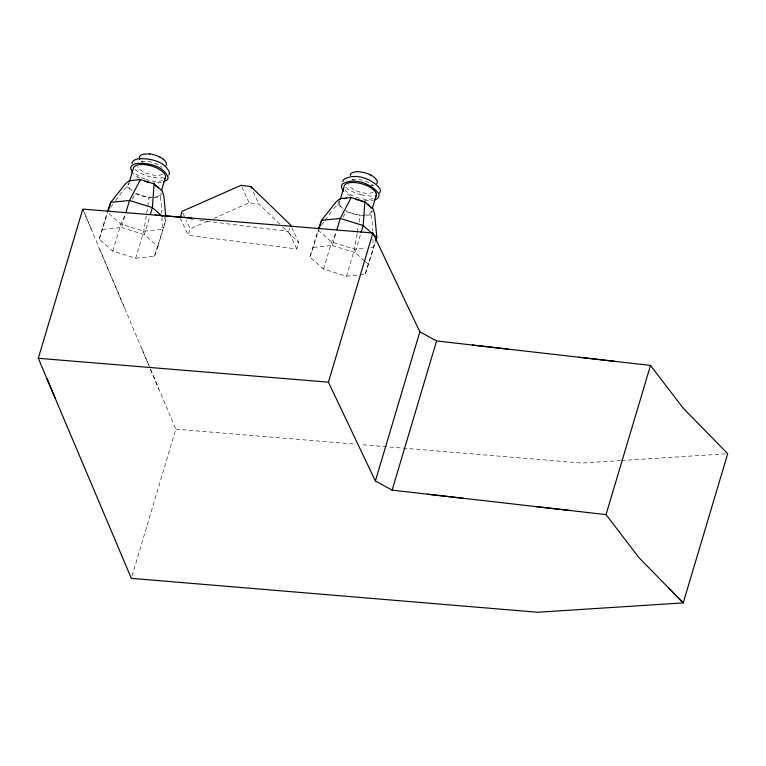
<?xml version="1.0" encoding="UTF-8"?>
<svg xmlns="http://www.w3.org/2000/svg" width="766" height="766" viewBox="0 0 766 766"><rect width="100%" height="100%" fill="white"/><g stroke="black" fill="none" stroke-linecap="round" stroke-linejoin="round"><path stroke-width="0.57" stroke-dasharray="3.83 2.87" d="M161.616 192.965L160.19 196.872L148.968 198.011L146.517 214.767M359.072 222.169L359.752 215.964L370.974 214.834L372.4 210.918M146.325 215.935L143.759 231.188L135.697 258.228L112.813 251.124L99.159 239.184L106.886 213.274M357.109 233.898L354.543 249.151L346.481 276.191L323.597 269.086L309.943 257.146L318.005 230.106L331.659 242.046L354.543 249.151L366.234 247.973M357.301 232.73L358.488 225.683M99.159 239.184L107.431 213.637M128.525 184.769L129.195 182.5M112.813 251.124L120.875 224.084L125.337 214.356M102.73 229.407L121.44 227.521L125.461 214.001M135.697 258.228L154.406 256.342L157.968 246.566L144.324 234.626L149.696 216.596M154.406 256.342L166.031 219.526L165.82 217.171M157.968 246.566L166.031 219.526L163.474 217.285M291.808 227.579L298.702 242.439L296.758 248.96L188.264 235.354L190.207 228.823L186.148 220.091M132.02 576.07L175.816 429.161L150.232 368.647M296.758 248.96L288.638 231.485L289.615 228.23M309.943 257.146L318.886 229.34M323.597 269.086L331.659 242.046L336.619 231.236M313.514 247.37L332.224 245.484L336.255 231.964M364.492 260.794L355.108 252.589L360.815 233.429M346.481 276.191L365.19 274.305L375.235 241.826M365.19 274.305L375.474 241.989M115.676 200.548L122.713 190.878L127.051 186.578L127.759 184.625M333.497 208.84L337.835 204.541L339.261 200.635M132.279 199.227L134.749 194.66M343.063 217.19L346.031 211.703L359.752 215.964M110.744 207.308L112.851 204.407M321.529 225.271L324.344 221.403M325.052 220.436L332.798 209.798M207.347 221.259L190.207 228.823M213.771 218.415L249.132 202.799L258.985 204.034L279.647 224.007M141.442 161.492L147.608 161.396A13.999 6.071 16.6 0 1 157.882 164.623L160.621 166.27A13.989 6.071 16.6 0 1 162.057 167.515M163.761 177.683L159.807 178.085L150.356 176.898A19.447 8.436 16.6 0 1 134.94 169.171M161.387 182.442L153.842 182.471M370.916 247.504L373.253 247.265L372.879 238.073M620.565 460.596L582.131 463.066L360.508 444.577M621.504 460.538L725.373 453.855M364.626 200.433L369.202 200.702A19.437 8.426 16.6 0 0 373.157 200.299M175.816 429.161L355.74 444.175M191.107 219.258L193.3 219.536M199.869 220.359L288.638 231.485M361.14 194.861L370.591 196.039A19.437 8.426 16.6 0 0 374.545 195.636M332.224 245.484L355.108 252.589M135.247 193.741L148.968 198.011M121.44 227.521L144.324 234.626M365.411 181.111L368.647 182.547A13.989 6.061 16.6 0 1 373.482 186.09M337.835 204.541L342.747 208.84M365.344 261.541L368.752 264.519M127.051 186.578L131.963 190.878M108.925 213.637L120.875 224.084L143.759 231.188L162.469 229.302L161.999 217.812M282.826 227.081L298.702 242.439M253.307 191.806L258.985 204.034M241.826 187.076L249.132 202.799M182.902 213.101L185.334 218.339M180.144 217.879L188.264 235.354M91.24 229.111L83.216 210.162L149.763 367.546M99.685 249.122L125.069 309.129M141.988 349.143L149.111 365.985M150.442 369.145L158.907 389.157M370.974 214.834L372.161 220.838L372.592 231.179M160.19 196.872L161.377 202.885L161.808 213.216M373.166 192.276A13.989 6.061 16.6 0 1 359.532 191.979A13.989 6.061 16.6 0 1 348.482 184.616M352.293 179.503A13.989 6.061 16.6 0 1 365.42 181.149M339.702 204.752A16.766 7.267 16.6 0 1 339.903 200.912M373.224 198.461A16.737 7.258 16.6 0 1 371.357 198.997A16.766 7.267 16.6 0 1 360.834 198.566M344.872 189.652A16.737 7.258 16.6 0 0 355.644 197.025A16.766 7.267 16.6 0 0 359.781 198.317M371.634 210.784A16.737 7.258 16.6 0 1 366.636 214.844A16.766 7.267 16.6 0 1 350.885 212.871A16.737 7.258 16.6 0 1 345.322 210.19M342.842 208.438A16.737 7.258 16.6 0 1 339.759 204.781M373.176 185.573A13.989 6.061 16.6 0 1 370.313 185.86M354.064 180.814A13.989 6.061 16.6 0 1 351.967 178.985M162.382 174.313A13.999 6.071 16.6 0 1 154.004 175.165A13.989 6.071 16.6 0 1 137.66 166.643M361.159 194.851A19.437 8.426 16.6 0 1 345.744 187.134M350.445 196.029A19.437 8.426 16.6 0 1 345.045 192.438M136.271 193.204A16.766 7.267 16.6 0 0 148.499 197.006A16.766 7.267 16.6 0 0 160.86 192.821M132.039 190.466A16.766 7.267 16.6 0 1 129.148 182.959M162.44 180.498A16.785 7.277 16.6 0 1 145.837 179.426M144.812 179.062A16.785 7.277 16.6 0 1 134.021 171.67M143.213 162.832A13.989 6.061 16.6 0 1 141.116 161.004M139.642 178.066A19.447 8.436 16.6 0 1 132.93 173.202"/><path stroke-width="1.15" d="M38.3 358.296L82.776 209.108L372.889 232.979L419.845 331.822L436.601 340.947L650.506 365.43L683.511 408.517L727.7 453.702L683.224 602.89L537.655 612.254L131.34 578.349L38.3 358.296L328.413 382.167L375.378 481L392.125 490.135L606.03 514.618L639.035 557.705L683.224 602.89L668.498 587.828M108.102 211.378L110.783 202.368L125.222 184.031L129.195 180.719L140.408 179.579L154.138 183.85L162.335 191.012L163.886 196.039L165.715 216.002M129.54 181.37L133.246 168.913A16.766 7.267 16.6 0 1 151.946 166.117A16.766 7.267 16.6 0 1 164.996 178.775M125.806 212.871L129.492 200.481L140.408 179.579M150.366 214.346L152.386 207.586L154.138 183.85M161.53 190.562L165.58 176.975M180.47 216.797L182.088 211.359L241.012 185.324L250.875 186.559L290.582 224.965L291.396 226.707M319.221 228.211L321.567 220.33L336.006 201.994L339.98 198.681L351.192 197.542L364.922 201.803L373.119 208.965L374.67 214.001L376.815 237.479L375.809 240.859M340.324 199.332L344.03 186.875A16.766 7.267 16.6 0 1 358.498 183.017A16.766 7.267 16.6 0 1 375.972 192.879M336.925 229.704L340.276 218.444L351.192 197.542M361.15 232.309L363.17 225.539L364.922 201.803M372.314 208.515L376.365 194.928M328.413 382.167L372.889 232.979M375.378 481L419.845 331.822M392.125 490.135L436.601 340.947M606.03 514.618L650.506 365.43M318.407 229.024L321.567 220.33L340.276 218.444L363.17 225.539L376.815 237.479L375.627 240.744M342.814 181.561L343.57 179.493C354.85 172.503 372.094 178.488 379.84 188.532A19.437 8.426 16.6 0 1 379.61 192.994M168.826 175.031L169.583 172.963C165.332 161.09 149.179 157.853 137.842 158.888A19.437 8.426 16.6 0 0 132.03 163.608M108.628 210.21L107.221 212.144L110.783 202.368L129.492 200.481L152.386 207.586L162.622 216.539M163.397 182.002L167.438 179.694L168.194 177.626C163.943 165.753 147.79 162.516 136.453 163.541A19.437 8.426 16.6 0 0 130.641 168.261L132.336 172.35M149.83 153.937L143.663 154.033L141.451 154.789A13.989 6.061 16.6 0 0 139.843 159.165M155.297 215.074L191.577 218.061M472.249 345.035L507.906 349.105M579.211 357.272L614.859 361.351M427.782 494.214L463.43 498.293M534.735 506.46L570.383 510.539M367.632 173.652L370.868 175.088M160.084 157.126L162.852 158.811M250.875 186.559L251.679 188.312M46.764 378.299L55.209 398.301M344.317 198.662A16.766 7.267 16.6 0 1 346.519 198.375M355.893 199.342A16.766 7.267 16.6 0 1 359.043 200.271M360.068 200.635A16.766 7.267 16.6 0 1 363.007 201.889M367.23 204.369A16.766 7.267 16.6 0 1 370.849 208.017M350.254 175.404A13.989 6.061 16.6 0 1 352.236 172.752L354.457 171.996A13.989 6.061 16.6 0 1 367.565 173.652M370.773 175.069A13.989 6.061 16.6 0 1 376.719 183.629M374.287 200.022A19.437 8.426 16.6 0 0 378.461 193.195C370.706 183.16 353.461 177.157 342.182 184.156L341.416 186.224L341.942 188.618A19.437 8.426 16.6 0 0 343.723 191.165M375.915 192.879A16.737 7.258 16.6 0 1 375.713 196.718M145.071 181.379A16.785 7.277 16.6 0 1 149.246 182.672M154.856 185.372A16.785 7.277 16.6 0 1 158.179 187.862M149.763 153.947A13.989 6.061 16.6 0 1 160.027 157.135M162.756 158.811A13.989 6.061 16.6 0 1 165.944 165.667"/></g></svg>
